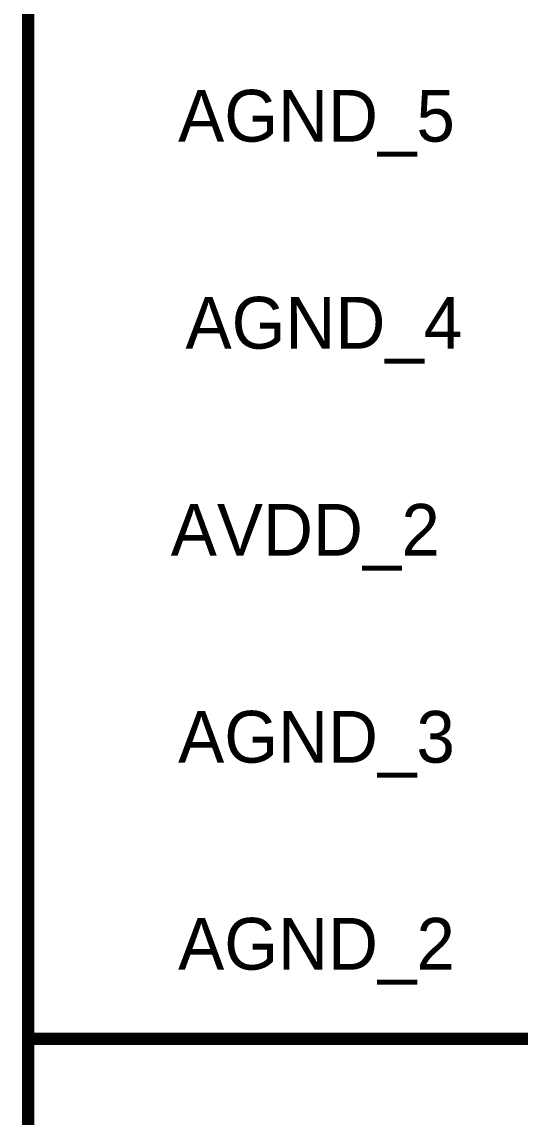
# Model space of a CAD drawing. Header units: inches. Extents: x 0 to 594, y 0 to 420.
# Drawn here: x 174.86 to 186.94, y 225.6 to 252.14 of the extents above; entities that cross this region are included whole.
import ezdxf

# ---------------------------------------------------------------- set-up
doc = ezdxf.new("R2010")
doc.units = ezdxf.units.IN
doc.layers.add('Sheet', color=255, linetype='Continuous')

msp = doc.modelspace()

# ---------------------------------------------------------------- linework, layer by layer
at = {"layer": 'Sheet'}
for points in [[(175.008, 287.496, 0.3, 0.3, 0), (175.008, 172.495, 0.3, 0.3, 0)], [(187.506, 227.493, 0.3, 0.3, 0), (175.008, 227.493, 0.3, 0.3, 0)]]:
    msp.add_lwpolyline(points, format="xyseb", dxfattribs=at)

# ---------------------------------------------------------------- texts
for s, p in [('AGND_5', (178.648, 249.241)), ('AGND_4', (178.827, 244.224)), ('AVDD_2', (178.469, 239.206)), ('AGND_3', (178.648, 234.189)), ('AGND_2', (178.648, 229.172))]:
    msp.add_text(s, height=1.2543, dxfattribs=at).set_placement(p)

doc.saveas('drawing.dxf')
